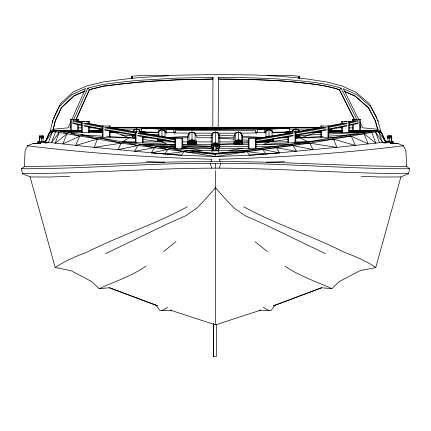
<?xml version="1.0" encoding="UTF-8"?>
<svg xmlns="http://www.w3.org/2000/svg" width="431" height="431" viewBox="0 0 431 431"><rect width="100%" height="100%" fill="white"/><g stroke="black" fill="none" stroke-linecap="round" stroke-linejoin="round"><path stroke-width="0.65" d="M131.918 77.16L131.918 76.594L131.924 78.2M132.624 77.101L132.624 76.524L132.624 78.146M135.248 142.225L135.248 131.811L143.06 131.811L143.06 133.114M135.991 142.876L135.997 131.811L135.248 131.811M143.054 142.225L143.06 136.368M44.77 142.72L51.488 142.693L94.147 147.386L164.922 154.056L181.553 155.241L215.5 156.545L215.5 153.393L244.921 150.424L308.348 141.864L333.567 139.094L375.455 131.811L378.58 131.784L381.376 132.398L385.944 142.111M215.5 170.638L215.5 324.882L260.561 310.191M248.256 148.032L248.261 138.27L256.068 138.27L256.068 148.032M298.559 78.146L298.564 76.524L297.627 76.098L292.056 75.646L267.479 75.646M299.265 78.2L299.27 76.594L299.27 77.16L299.707 77.095L299.707 78.183M321.65 137.101L321.65 130.593M321.65 127.985L321.65 126.035L320.901 126.035L320.901 127.985M352.639 131.046L352.639 124.537M352.644 121.283L352.644 119.328L360.451 119.328L360.451 131.046M39.63 142.106L39.641 137.57M40.67 142.338L40.665 143.658L37.454 143.652L37.459 142.332L37.896 141.616L44.846 141.632L45.271 142.359L38.402 142.332L38.402 143.647M41.09 137.898L41.182 135.943M174.851 134.138L174.851 131.514M212.806 127.689L212.936 77.332L176.839 78.119L138.179 80.376L120.976 82.1L102.131 84.578L87.757 88.123L73.523 119.899M216.448 324.29L216.362 356.475L213.49 356.475L213.404 323.616M216.885 150.026L216.895 146.061M218.803 152.175L218.404 148.733L216.389 148.598M256.149 134.138L256.149 131.514M39.377 141.47L39.393 136.934M41.392 142.111L41.408 137.575M43.046 142.117L43.062 137.586M213.469 149.104L213.48 144.821M215.177 149.53L215.188 145.683M213.905 143.044L213.636 146.007L217.364 145.996L217.079 143.033L213.905 143.044L213.641 144.967M392.598 143.647L392.188 141.61L393.11 141.616L393.541 142.332L393.546 143.652L390.33 143.658L390.33 142.338M39.797 137.893L40.072 135.937L39.463 135.937L39.167 137.898L43.526 137.909L43.531 136.433L43.245 135.948L39.463 135.937M213.458 150.015L213.485 144.886M218.194 127.689L218.463 77.332C243.283 77.618 268.13 77.903 292.875 80.085C309.086 81.831 325.529 83.091 341.11 88.22L356.814 119.435M42.373 137.904L42.281 135.943M69.833 176.257L50.815 177.022L30.515 176.958L22.315 173.661L21.55 168.72L24.303 166.441L25.138 150.683L27.546 145.791L33.025 143.566L37.761 143.227M52.636 122.873L52.835 120.249L59.187 106.629L71.869 94.696L85.575 88.554L71.681 119.85M53.843 118.622L54.015 117.286L60.421 103.715L73.297 91.927L86.954 85.844L103.472 81.944L122.323 79.374L139.542 77.591L177.701 75.177L215.705 74.525L253.406 74.94L277.133 76.125L291.512 77.305L307.163 78.992L326.94 82.025L341.918 85.941L355.931 92.207L369.502 103.86L376.635 117.318L376.823 118.606M361.167 176.257L380.185 177.022L400.9 176.936L408.69 173.661L409.45 168.72L406.702 166.441C341.347 166.318 276.082 160.768 210.689 161.754C148.512 161.135 86.453 166.42 24.303 166.441M217.364 145.996L217.079 144.019L214.907 144.11L214.821 146.093M214.821 143.404L214.907 142.957M98.64 131.067L99.793 128.573M388.724 135.943L387.749 135.948L387.474 137.909L389.91 137.898L389.823 135.943L388.724 135.943L388.622 137.904M270.916 139.369L270.663 140.468L264.709 140.28M298.931 136.977L298.042 134.828L297.535 137.015L295.887 137.026L295.887 135.366L297.051 135.851L297.535 137.015L298.931 136.977L298.748 134.688M52.835 120.249L50.039 131.961L50.395 130.873L53.735 129.192L68.136 127.829L70.862 121.693M53.013 130.114L55.2 120.992L61.391 107.61L73.895 95.914L84.918 91.038M53.094 130.135L55.281 121.009L61.466 107.631L73.965 95.951L84.982 91.081M321.58 287.757L273.48 305.827L321.58 287.757L331.822 288.678L339.337 281.535L360.084 270.641L375.778 267.516L400.9 176.936M22.315 173.661C85.451 173.574 148.49 168.408 211.643 168.155L219.357 168.155L220.699 163.408C283.673 162.977 346.502 169.038 409.45 168.72M48.364 142.672L45.083 142.86L48.364 142.672L52.42 131.784L53.821 130.458L71.088 130.448L53.821 130.458L49.613 132.398L45.056 142.111M71.067 130.469L57.043 130.48L55.551 131.811L51.488 142.693L59.209 132.403L60.83 131.062L81.432 130.792M132.996 131.369L133.497 130.151L136.541 128.891L139.585 130.151L140.344 131.978M133.265 131.471L133.729 130.345L136.541 128.891L136.541 131.945M133.249 134.424L132.236 136.859L133.432 134.661M132.565 136.923L133.497 134.677M134.165 135.366L133.497 136.977L134.898 137.015L135.377 135.851L134.72 135.167M157.908 133.131L158.92 130.695L161.964 129.435L165.008 130.695L166.269 133.739M158.683 132.01L159.152 130.884L161.964 129.72L164.777 130.884L165.472 132.57M166.269 140.28L157.66 140.28L158.161 139.062M158.452 139.235L157.983 140.361L158.716 139.525M159.362 139.348L158.92 140.425L160.801 139.305L161.964 140.484L162.74 139.698M160.316 140.468L160.801 139.305M188.277 135.609L188.977 133.922M196.326 140.053L196.326 143.879L187.717 143.879L188.977 140.835L188.977 133.19L192.021 131.929L195.065 133.19L196.326 136.234M188.045 143.97L189.209 141.158L192.021 139.994L194.834 141.158L195.997 143.97M188.977 144.046L189.866 141.896L192.021 141.002L194.171 141.896L195.065 144.046M190.373 144.099L190.858 142.936L192.021 142.451L193.185 142.936L193.67 144.099L194.171 141.896L195.065 140.835L195.065 133.19L193.147 132.662M211.195 147.407L212.456 144.363L212.456 133.19L215.5 131.929L218.544 133.19L219.805 136.234L219.805 147.407L218.544 147.601L217.65 145.446L218.544 144.363L218.544 133.19L215.5 132.193L212.456 133.19L211.195 136.234L211.195 147.407L212.456 147.601L213.393 147.046M211.519 147.51L212.688 144.697L213.808 144.234M212.456 147.601L213.345 145.446L212.456 144.363L215.5 143.103L218.544 144.363L219.805 147.407M234.028 143.879L235.288 140.835L235.288 133.19L238.332 131.929L241.376 133.19L242.637 136.234L242.637 143.879L234.028 143.879L234.028 136.234L235.288 133.19L238.332 132.193L241.144 133.357L242.308 136.174M234.356 143.97L235.52 141.158L238.332 139.994L241.144 141.158L242.308 143.97M241.144 133.357L241.376 133.19L241.376 144.046L240.482 141.896L238.332 141.002L236.177 141.896L235.288 144.046L238.332 142.451L239.496 142.936L239.981 144.099M236.684 144.099L237.169 142.936L235.288 140.835L238.332 139.574L241.376 140.835L242.637 143.879M264.963 133.131L265.97 130.695L269.014 129.435L272.058 130.695L273.071 133.131M265.507 132.57L266.202 130.884L269.014 129.72L271.826 130.884L272.295 132.01M292.089 131.978L292.843 130.151L295.887 128.891L298.931 130.151L299.437 131.369M45.616 141.352L49.613 132.398L52.42 131.784L55.551 131.811L121.219 143.184L183.875 151.626L215.5 156.545L249.452 155.241L265.771 154.056L336.859 147.386L379.512 142.693L386.23 142.72M69.962 127.84L70.786 126.008M75.969 119.581L89.422 89.605L103.677 86.081L122.183 83.695L153.258 80.969L177.022 79.794L212.941 79.024L212.936 77.332M76.018 119.64L89.465 89.664L103.715 86.141L139.014 82.1L177.028 79.859L212.946 79.088M45.621 141.416L49.613 132.398L50.756 132.215M210.689 161.754L211.885 159.255C150.268 157.466 88.7 153.35 27.546 145.791L28.597 145.823M100.073 131.105L101.188 128.853L101.188 131.116M131.482 78.183L131.59 76.869L131.477 78.307M38.402 142.332L38.806 141.61M211.939 152.154L212.359 148.706L213.657 148.63M393.11 141.616L386.149 141.632L385.734 142.354L392.603 142.332M165.412 153.953L151.405 152.886L154.497 147.704L156.652 146.475L175.363 146.475M211.944 149.385L212.359 148.706M330.157 131.137L331.202 129.499L330.275 129.068M212.197 150.424L186.073 150.424L183.875 151.626L181.553 155.241L167.39 154.104M45.153 142.171L52.42 131.784M275.102 305.105L271.196 310.331L269.025 310.692L259.408 310.121M237.169 142.936L238.332 144.121L241.144 141.158L238.332 139.574M52.916 131.45L53.821 130.458L81.464 130.938M217.65 145.446L216.664 146.492L217.143 147.661M196.326 143.879L195.065 140.835L192.021 139.574L188.977 140.835L192.021 144.121L194.171 141.896L192.021 139.994M100.725 129.068L98.861 130.474L98.861 129.973M295.887 137.026L298.042 134.828M135.727 138.593L129.149 137.769L122.63 141.864L121.219 143.184L118.029 149.627L137.839 145.576L139.973 144.337L175.218 144.337M218.463 77.332L218.463 79.024C243.009 79.299 267.586 79.557 292.056 81.745C307.987 83.452 324.155 84.638 339.45 89.702L341.11 88.22M137.667 129.645L139.585 130.151L139.585 131.983M30.1 176.936L55.222 267.516C64.979 260.847 76.104 256.283 87.11 252.081C119.866 235.574 155.036 224.271 187.302 206.783M163.667 251.596L175.999 241.619M164.777 130.884L165.008 130.695L165.008 137.236L161.964 135.975L160.747 136.482M271.826 130.884L272.058 130.695L272.058 136.584M102.12 132.355L68.895 132.355L55.157 143.286L59.209 132.403L57.043 130.48L122.63 141.864L215.5 154.223L247.119 151.626L309.781 143.184L333.567 139.094L355.354 145.5L351.351 136.239L349.358 134.93L328.697 136.121M135.862 137.769L99.389 137.769L97.438 139.094L75.646 145.5L79.649 136.239L81.648 134.93L102.384 136.169M167.783 307.314L161.981 310.692L159.809 310.331L155.898 305.105L109.42 287.757L99.184 288.678L91.668 281.535L70.921 270.641L55.222 267.516M146.071 266.121C131.654 276.088 114.894 281.47 99.184 288.678M213.517 148.286L169.997 148.286L167.804 149.492L151.405 152.886M288.129 139.353L268.96 141.907L263.842 144.337L308.348 141.864L373.963 130.48L377.184 130.458L381.376 132.398L385.384 141.352M105.563 253.67L167.815 223.678L185.863 215.683L197.069 207.925L206.735 197.764L215.5 187.684L224.271 197.764L233.931 207.925L245.137 215.683L263.19 223.678L325.443 253.67M267.893 136.848L269.014 136.379L269.014 129.435M192.021 132.193L188.977 133.19L187.717 136.234L187.717 143.879M294.761 129.645L292.843 130.151L292.843 131.983M321.483 131.708C312.47 132.409 304.572 138.049 295.402 138.383M268.238 139.698L269.014 140.484L270.183 139.305L270.663 140.468L272.995 140.361L273.319 140.28L273.319 138.971M349.261 121.838L355.149 120.459M349.266 122.452L357.778 120.459L358.387 121.106L349.218 123.25M349.218 124.92L358.387 122.776L357.778 123.525L349.266 125.518M375.315 130.868L377.184 130.458L378.58 131.784L385.847 142.171M112.631 128.077L114.28 127.748L316.51 127.748L318.153 128.077M328.546 126.105L344.03 123.067M328.584 126.612L346.648 123.067M328.551 127.382L347.251 123.713M328.546 129.052L347.251 125.378M328.589 129.677L346.648 126.132M294.54 132.107L323.385 127.118M295.197 132.446L325.351 127.231M295.143 133.206L326.617 127.759M295.149 134.876L326.612 129.429M295.197 135.512L326.008 130.184M255.847 138.696L290.602 132.786M255.847 139.143L292.574 132.899M255.804 139.897L293.177 133.545M255.798 141.567L293.182 135.215M255.847 142.208L293.231 135.857M175.907 130.458L175.25 130.566L175.821 132.969L189.618 133.174M176.204 130.184L178.186 130.033M229.367 150.424L242.599 148.286M215.5 156.545L247.119 151.626L265.771 154.056L262.883 149.492L260.696 148.286L216.825 148.286M215.5 154.223L183.875 151.626L164.922 154.056L167.804 149.492L156.652 146.475L175.175 147.531M62.689 130.798L66.541 130.448M349.358 134.93L364.06 133.685L375.854 143.286L371.797 132.403L370.17 131.062L349.568 130.792M133.562 76.098L139.132 75.646L168.359 75.646M263.61 154.109L249.452 155.241L247.119 151.626L244.921 150.424L218.803 150.424M295.402 137.769L331.611 137.769L351.351 136.239L368.096 143.857L364.06 133.685L362.11 132.355L328.875 132.355M265.588 153.953L279.6 152.886L276.503 147.698L274.348 146.475L255.621 146.475M217.364 144.525L213.636 144.541M287.068 136.514L288.409 136.417M299.809 135.63L321.257 134.37M131.477 77.095L131.918 77.063M255.782 144.337L291.033 144.337L309.781 143.184L336.859 147.386L333.567 139.094L331.611 137.769M33.025 143.566L37.691 143.297M39.695 143.178L41.026 143.097M33.936 143.507L37.869 143.281M161.981 310.692L171.597 310.121M323.363 136.428L300.03 137.769L308.348 141.864L309.781 143.184L312.971 149.627L293.166 145.576L274.348 146.475M218.404 150.101L212.37 150.085M408.69 173.661C345.554 173.574 282.51 168.413 219.357 168.155M189.209 141.158L192.021 141.002L193.185 142.936M235.52 141.158L238.332 141.002M247.119 151.626L215.5 153.393L186.073 150.424M166.722 137.521L188.105 136.385M196.127 135.959L212.165 135.108M218.813 150.866L211.939 150.839M212.688 144.697L213.808 144.644M244.921 150.424L262.883 149.492L279.6 152.886M328.621 134.009L362.11 132.355L371.797 132.403M219.514 144.153L234.211 143.485M242.233 143.119L248.245 142.85M255.594 142.51L268.96 141.907L268.96 140.129M141.427 131.924L141.427 128.39L143.254 128.314L287.903 128.314L289.686 128.39L289.686 131.924M260.696 148.286L276.503 147.698L296.426 151.286L293.166 145.576L291.033 144.337M109.566 131.186L110.896 131.143M266.315 162.228L284.541 161.62M289.686 128.39L257.555 129.268L173.596 129.268L141.427 128.39M402.403 145.823L403.459 145.791L405.867 150.683L406.702 166.441M81.987 130.717L76.109 130.857L81.448 130.819M89.169 130.539L92.433 130.458M316.246 132.355L321.574 132.231M328.896 132.053L342.209 131.735M349.536 131.557L370.17 131.062L375.455 131.811L382.642 142.672L385.977 142.866L382.642 142.672L378.58 131.784L373.963 130.48L359.933 130.469M272.322 132.295L292.487 131.913M316.688 131.45L321.391 131.363M109.609 131.25L110.95 131.229M342.171 131.046L328.772 131.239L342.117 131.207M349.536 130.938L373.963 130.48L375.455 131.811L379.512 142.693M220.699 163.408C154.255 162.482 87.962 168.957 21.55 168.72M88.754 130.701L98.737 130.571M178.315 130.377L252.685 130.377M81.626 127.883L78.399 127.888M88.7 127.835L95.143 127.791M143.254 128.314L166.474 129.176L287.903 128.314L264.72 129.176L264.72 132.71M88.786 130.771L101.463 130.679M352.601 127.888L349.374 127.883M349.466 131.169L370.17 131.062M389.91 137.898L391.833 137.893L391.537 135.937L387.749 135.948M390.497 135.943L391.537 135.937M387.474 136.433L391.197 136.417L391.197 137.893M328.713 137.101L328.713 126.035L327.969 126.035L327.969 137.101M285.764 131.38L292.487 131.369M316.688 131.315L321.391 131.304M42.637 135.948L43.245 135.948M42.895 137.909L43.526 137.909M43.935 141.637L44.846 141.632M70.555 131.046L70.549 119.328L78.356 119.328L78.361 121.283M78.356 119.328L77.607 119.328L77.607 121.283M360.451 119.328L359.696 119.328L359.702 131.046M70.549 119.328L71.298 119.328L71.304 131.046M353.382 119.328L355.338 119.328M84.32 121.704L82.369 121.709L82.369 132.775M86.733 121.709L89.432 121.709L89.432 123.659M341.573 123.659L341.573 121.709L342.311 121.709L342.316 123.659M344.272 121.709L346.68 121.709M349.385 132.77L349.379 121.709L348.636 121.704L348.636 132.77M89.432 121.709L81.621 121.709L81.621 132.77M341.573 121.709L349.379 121.709M102.287 137.101L102.287 126.035L103.036 126.035M110.094 127.985L110.094 126.035L109.35 126.035L109.35 127.985M102.287 126.035L110.094 126.035M320.901 126.035L328.713 126.035M109.56 127.312L321.434 127.312M116.295 129.068L141.826 129.068M289.632 129.068L315.163 129.068M73.739 130.469L81.75 130.464L77.79 130.458M341.826 130.539L332.059 130.464M357.261 130.469L349.25 130.464L353.21 130.458M377.184 130.458L359.869 130.458L377.184 130.458L378.089 131.45M78.237 130.453L81.464 130.453M89.206 130.458L98.936 130.464M338.561 130.458L341.788 130.458M349.536 130.453L352.763 130.453M143.06 131.811L142.311 131.811L142.311 133.114M109.431 132.355L118.746 132.355M142.726 132.355L158.716 132.355M165.385 132.355L175.406 132.355M255.594 132.355L265.62 132.355M272.29 132.355L288.274 132.355M312.249 132.355L321.564 132.355M194.322 133.174L213.146 133.174M217.854 133.174L236.005 133.174M240.708 133.174L255.174 132.969L255.755 130.566L255.093 130.458M142.575 137.769L151.303 137.769M169.394 137.769L188.105 137.769M196.121 137.769L212.16 137.769M218.846 137.769L234.211 137.769M242.227 137.769L261.606 137.769M279.536 137.769L288.129 137.769M142.672 141.885L174.07 141.907M182.76 141.901L188.105 141.901M196.121 141.901L211.492 141.901M219.508 141.901L234.211 141.901M242.227 141.901L248.245 141.901M256.93 141.907L288.317 141.885M295.661 141.88L308.348 141.864M182.604 144.337L211.476 144.337M219.53 144.337L248.401 144.337M182.717 146.475L211.486 146.475M219.508 146.475L248.267 146.475M352.644 119.328L353.388 119.328L353.388 121.283M109.609 131.304L114.312 131.315M131.121 131.353L133.136 131.353M139.859 131.369L145.236 131.38M387.474 137.909L388.105 137.909M386.149 141.632L387.065 141.637M175.363 146.362L139.973 144.337L154.497 147.704L134.58 151.286L137.839 145.576L122.63 141.864L135.323 141.88M39.808 136.422L43.531 136.433M37.896 141.616L39.792 141.621M335.857 127.791L342.3 127.835M68.895 132.355L79.649 136.239L62.904 143.857L66.94 133.685L60.83 131.062L81.534 131.169M88.883 131.207L102.239 131.277L88.834 131.046M329.537 130.679L342.219 130.771M349.557 130.819L354.896 130.857L349.013 130.717M332.263 130.571L342.246 130.701M218.458 79.088C243.003 79.363 267.576 79.622 292.035 81.809C307.955 83.517 324.117 84.697 339.407 89.761L354.535 119.813M320.05 131.229L321.391 131.25M109.609 131.363L114.312 131.45M139.859 131.934L158.683 132.295M60.83 131.062L81.47 131.557M88.791 131.735L102.104 132.053M109.426 132.231L121.413 132.721M320.104 131.143L321.434 131.186M146.47 161.62L164.696 162.228M252.819 130.033L254.796 130.184M175.218 144.692L122.63 141.864M182.599 145.021L211.47 146.298M182.722 146.729L213.496 148.189M218.846 135.108L234.884 135.959M242.233 136.352L264.278 137.521M146.055 134.063L158.716 134.752M181.785 147.908L188.401 148.286L201.633 150.424M389.974 143.097L391.31 143.178M393.309 143.297L397.975 143.566L403.459 145.791C342.3 153.35 280.732 157.466 219.11 159.255L220.316 161.754M393.131 143.281L397.975 143.566M106.403 136.411L129.149 137.769L114.748 132.355L109.517 131.708M299.265 77.063L299.707 77.095M121.127 134.93L132.532 135.722M142.591 136.422L143.932 136.514M393.239 143.227L397.064 143.507M218.846 138.028L234.211 139.213M242.233 139.838L248.245 140.301M258.934 141.131L268.96 141.907M213.905 144.029L214.907 144.11M364.459 130.448L368.311 130.798M142.963 139.504L162.045 141.907L167.158 144.337L175.455 146.077M380.244 132.215L381.376 132.398L385.379 141.416M182.561 147.327L188.401 148.286M140.393 132.786L175.158 138.696M138.432 132.899L175.153 139.143M137.823 133.545L175.207 139.897M137.818 135.215L175.196 141.567M137.775 135.857L175.153 142.208M107.621 127.118L136.46 132.107M105.649 127.231L135.808 132.446M104.388 127.759L135.857 133.206M104.388 129.429L135.851 134.876M104.992 130.184L135.808 135.512M86.976 123.067L102.459 126.105M84.357 123.067L102.416 126.612M83.749 123.713L102.454 127.382M83.743 125.378L102.454 129.052M84.352 126.132L102.411 129.677M55.685 130.868L53.821 130.458L55.551 131.811M75.845 120.459L81.739 121.838M81.734 122.452L73.222 120.459L72.607 121.106L81.782 123.25M81.777 124.92L72.618 122.776L73.222 123.525L81.734 125.518M169.997 148.286L183.875 151.626M99.389 137.769L121.219 143.184L94.147 147.386L97.438 139.094L81.648 134.93M236.177 141.896L238.332 142.451M170.444 310.191L215.5 324.882M109.42 287.757L157.525 305.827L155.898 305.105M331.822 288.678C316.101 281.47 299.346 276.082 284.923 266.121M297.013 129.645L298.931 130.151L298.931 131.374M270.232 136.482L269.014 135.975L265.97 137.236L265.97 130.695L266.202 130.884M217.186 144.234L218.312 144.697L219.476 147.51M163.085 136.848L161.964 136.379L161.964 129.435L161.964 129.72M343.911 91.119L355.327 96.194L368.537 107.75L375.455 121.025L377.906 130.124M344.45 91.431L355.263 96.232L367.972 107.351M243.704 206.783C275.964 224.271 311.139 235.574 343.895 252.081C354.902 256.283 366.027 260.852 375.778 267.516M269.025 310.692L263.222 307.314M192.021 139.574L194.834 141.158M217.186 144.062L218.312 144.697M159.152 130.884L158.92 130.695L158.92 136.584M255.001 241.619L267.333 251.596M133.729 130.345L133.497 130.151L133.497 131.374M238.332 139.994L240.482 141.896M87.757 88.123L89.422 89.605M331.202 128.573L332.355 131.067M296.469 134.892L297.051 135.851M218.404 148.733L218.813 149.412M390.928 135.937L391.197 136.417M360.197 122.49L362.864 127.829L377.265 129.192L380.611 130.873L380.956 131.961L377.815 120.281L370.746 106.775L357.353 94.976L343.302 88.651L358.716 119.522M368.462 107.782L375.374 121.046L377.653 129.494M360.133 126.041L361.043 127.84M339.45 89.702L354.589 119.753M299.184 134.424L300.192 136.859M298.936 134.677L299.868 136.923M272.818 139.062L273.319 140.28M272.527 139.235L272.995 140.361M271.616 139.348L272.058 140.425M218.312 133.357L219.476 136.174M195.065 133.922L195.766 135.609M139.353 130.345L140.053 132.031M210.306 163.408L211.643 168.155M216.001 144.105L216.109 146.087M377.815 120.281L377.944 121.59M391.607 136.934L391.623 141.47M391.359 137.57L391.38 142.106M389.592 137.575L389.613 142.111M387.943 137.581L387.959 142.117M217.079 143.033L217.079 144.019M213.41 323.649L213.49 356.475M342.316 126.913L342.316 132.775M320.906 130.588L320.906 137.101M298.564 76.524L298.564 77.101M249.005 138.27L249.005 148.684M109.35 130.593L109.35 137.101M78.361 124.537L78.361 131.046M77.612 124.537L77.612 131.046M353.388 124.537L353.388 131.046M341.573 126.913L341.573 132.77M332.139 129.973L332.139 130.474L331.202 129.499L331.202 131.126M329.807 128.853L329.807 131.116M295.887 128.891L295.887 131.945M295.758 142.225L295.758 131.811L287.946 131.811L287.946 133.114M295.009 131.811L295.009 142.876M288.689 131.811L288.689 133.114M288.689 136.368L288.689 142.876M287.946 136.368L287.946 142.225M257.555 132.802L257.555 129.268L287.903 128.314L173.596 129.268L173.596 132.802M255.324 138.27L255.324 148.684M238.332 131.929L238.332 144.121M215.5 131.929L215.5 143.103M215.5 163.408L215.5 168.155M192.021 131.929L192.021 144.121M182.744 148.032L182.744 138.27L174.938 138.27L174.938 148.032M181.995 138.27L181.995 148.684M175.676 138.27L175.676 148.684M166.474 129.176L166.474 132.71M162.045 140.134L162.045 141.907M157.66 138.971L157.66 140.28M142.311 136.368L142.311 142.876M132.236 134.418L132.236 136.25M110.094 130.588L110.094 137.101M103.031 126.035L103.031 137.101M99.793 129.499L99.793 131.126M89.432 126.913L89.432 132.77M88.684 121.709L88.684 123.659M88.684 126.913L88.684 132.775"/></g></svg>
